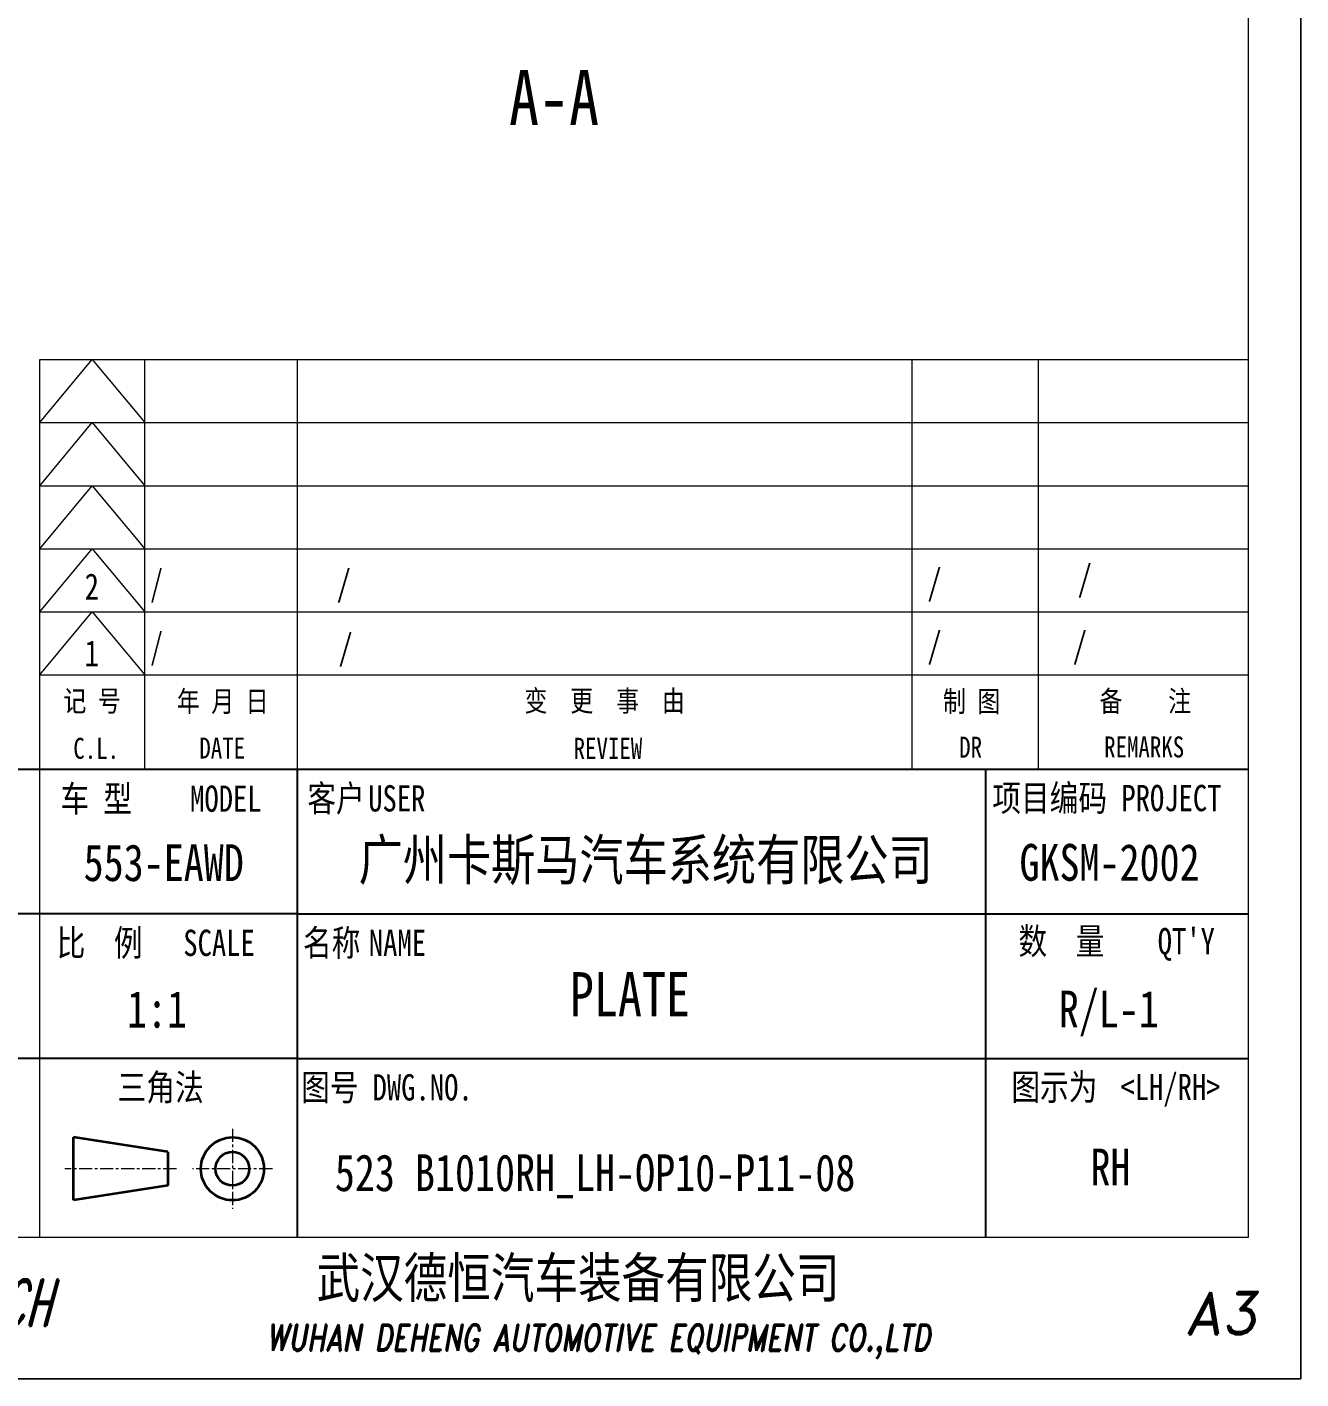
# Model space of a CAD drawing. Header units: millimetres. Extents: x -50043 to 104182, y -50696 to 36662.
# Drawn here: x -46280.9 to -46159.6, y 35772.4 to 35901.1 of the extents above; entities that cross this region are included whole.
import ezdxf
from ezdxf.enums import TextEntityAlignment as Align

# ---------------------------------------------------------------- set-up
doc = ezdxf.new("R2010")
doc.units = ezdxf.units.MM
doc.header["$LTSCALE"] = 0.5
doc.linetypes.add('AM_ISO08W050x2', pattern=[9, 6, -0.75, 1.5, -0.75])
doc.linetypes.add('CENTER', pattern=[2, 1.25, -0.25, 0.25, -0.25])
doc.layers.add('中心线', color=2, linetype='AM_ISO08W050x2', lineweight=18)
doc.layers.add('图框', color=7, linetype='Continuous', lineweight=18)
for name, color, linetype in [('图\\M+19E79\\M+195B6\\M+18E9A', 7, 'Continuous'), ('图号', 7, 'Continuous'), ('图名', 7, 'Continuous'), ('数量', 7, 'Continuous'), ('车型', 7, 'Continuous')]:
    doc.layers.add(name, color=color, linetype=linetype)
doc.layers.add('打印', color=7, linetype='Continuous', lineweight=15, plot=False)
doc.layers.add('打印-禁用', color=7, linetype='Continuous', lineweight=15, plot=False)
doc.styles.add('国标', font='simfang.ttf', dxfattribs={"width": 0.8})
doc.styles.add('标题\\M+18E9A', font='romand.shx', dxfattribs={"oblique": 10, "bigfont": 'bigfont.shx'})

# ---------------------------------------------------------------- blocks, each defined once
blk = doc.blocks.new('GZDEH零件A3图框V01版')
at = {"layer": '中心线', "color": 1, "linetype": 'CENTER', "lineweight": 5, "ltscale": 2}
for p, q in [((3175.82, -1822.66), (3175.82, -1830.26)), ((3170.49, -1826.46), (3159.89, -1826.46)), ((3179.62, -1826.46), (3172.02, -1826.46))]:
    blk.add_line(p, q, dxfattribs=at)
at = {"layer": '图\\M+19E79\\M+195B6\\M+18E9A', "color": 7}
blk.add_line((3272.49, -1788.46), (3092.49, -1788.46), dxfattribs=at)
at = {"layer": '图\\M+19E79\\M+195B6\\M+18E9A', "color": 9}
for p, q in [((3272.49, -1788.46), (3092.49, -1788.46)), ((3181.99, -1788.46), (3181.99, -1832.96)), ((3247.49, -1788.46), (3247.49, -1832.96)), ((3181.99, -1802.21), (3092.49, -1802.21)), ((3181.99, -1802.21), (3272.49, -1802.21)), ((3181.99, -1815.96), (3092.49, -1815.96)), ((3181.99, -1815.96), (3272.49, -1815.96))]:
    blk.add_line(p, q, dxfattribs=at)
at = {"layer": '图框', "linetype": 'Continuous'}
for p, q in [((3272.49, -1832.96), (3272.49, -1554.46)), ((3157.49, -1749.46), (3272.49, -1749.46)), ((3157.49, -1832.96), (3157.49, -1749.46)), ((2882.49, -1832.96), (3272.49, -1832.96))]:
    blk.add_line(p, q, dxfattribs=at)
at = {"layer": '图框', "color": 9}
for p, q in [((3157.49, -1755.46), (3162.49, -1749.46)), ((3162.49, -1749.46), (3167.49, -1755.46)), ((3167.49, -1788.46), (3167.49, -1749.46)), ((3240.49, -1788.46), (3240.49, -1749.46)), ((3252.49, -1749.46), (3252.49, -1788.46)), ((3157.49, -1755.46), (3272.49, -1755.46)), ((3157.49, -1761.46), (3162.49, -1755.46)), ((3162.49, -1755.46), (3167.49, -1761.46)), ((3157.49, -1761.46), (3272.49, -1761.46)), ((3157.49, -1767.46), (3162.49, -1761.46)), ((3162.49, -1761.46), (3167.49, -1767.46)), ((3157.49, -1767.46), (3272.49, -1767.46)), ((3157.49, -1773.46), (3162.49, -1767.46)), ((3162.49, -1767.46), (3167.49, -1773.46)), ((3157.49, -1773.46), (3272.49, -1773.46)), ((3157.49, -1779.46), (3162.49, -1773.46)), ((3162.49, -1773.46), (3167.49, -1779.46)), ((3157.49, -1779.46), (3272.49, -1779.46))]:
    blk.add_line(p, q, dxfattribs=at)
at = {"layer": '图框', "color": 9, "linetype": 'Continuous'}
blk.add_line((3181.99, -1749.46), (3181.99, -1832.96), dxfattribs=at)
at = {"layer": '图框', "color": 2, "linetype": 'ByBlock', "lineweight": 35}
for p, q in [((3169.69, -1824.86), (3160.69, -1823.46)), ((3160.69, -1829.46), (3160.69, -1823.46)), ((3169.69, -1824.86), (3169.69, -1828.06)), ((3169.69, -1828.06), (3160.69, -1829.46))]:
    blk.add_line(p, q, dxfattribs=at)
for radius in [3, 1.6]:
    blk.add_circle((3175.82, -1826.46), radius, dxfattribs=at)
at = {"layer": '打印-禁用', "linetype": 'Continuous'}
for p, q in [((3277.49, -1846.46), (3277.49, -1549.46)), ((2857.49, -1846.46), (3277.49, -1846.46))]:
    blk.add_line(p, q, dxfattribs=at)
at = {"layer": '图\\M+19E79\\M+195B6\\M+18E9A', "color": 9, "style": '国标', "width": 0.8}
for s, p in [('车 型', (3162.87, -1791.2)), ('MODEL', (3175.2, -1791.24))]:
    blk.add_text(s, height=2.5, dxfattribs=at).set_placement(p, align=Align.MIDDLE)
for s, p in [('客户', (3185.68, -1792.46)), ('USER', (3191.46, -1792.46))]:
    blk.add_text(s, height=2.5, dxfattribs=at).set_placement(p, align=Align.CENTER)
for s, p in [('项目编码 PROJECT', (3248.13, -1792.43)), ('比  例\u3000', (3159.1, -1806.21)), ('名称\u3000', (3182.54, -1806.21)), ('数  量', (3250.61, -1806.05)), ("QT'Y ", (3263.86, -1806.05)), ('SCALE', (3171.15, -1806.21)), ('NAME', (3188.8, -1806.21)), ('三角法', (3164.9, -1819.96)), ('图号', (3182.36, -1819.96)), ('DWG.NO.', (3189.16, -1819.96)), ('图示为', (3249.94, -1819.93)), ('<LH/RH>', (3260.31, -1819.93))]:
    blk.add_text(s, height=2.5, dxfattribs=at).set_placement(p)
at = {"layer": '图\\M+19E79\\M+195B6\\M+18E9A', "color": 7, "lineweight": -3, "style": '国标', "width": 0.8}
blk.add_text('武汉德恒汽车装备有限公司', height=3.8, dxfattribs=at).set_placement((3183.83, -1838.73))
at = {"layer": '图\\M+19E79\\M+195B6\\M+18E9A', "color": 7, "style": '标题\\M+18E9A'}
for s, height, oblique, width, p in [('DEH-TECH', 4.4, 15, 0.6, (3149.16, -1839.21)), ('WUHAN DEHENG AUTOMOTIVE EQUIPMENT CO.,LTD ', 2.5, 10, 0.75, (3211.26, -1842.9))]:
    blk.add_text(s, height=height, dxfattribs=dict(at, oblique=oblique, width=width)).set_placement(p, align=Align.MIDDLE)
at = {"layer": '图\\M+19E79\\M+195B6\\M+18E9A', "color": 7, "style": '标题\\M+18E9A', "oblique": 10}
blk.add_text('A3', height=4, dxfattribs=at).set_placement((3269.91, -1840.2), align=Align.MIDDLE)
at = {"layer": '图框', "color": 9, "style": '国标', "width": 0.8}
for s, p in [('记 号', (3162.47, -1782.94)), ('年 月 日', (3174.9, -1782.98)), ('变  更  事  由', (3211.24, -1782.93)), ('C.L.', (3162.86, -1787.45)), ('DATE', (3174.85, -1787.42)), ('REVIEW', (3211.55, -1787.45))]:
    blk.add_text(s, height=2, dxfattribs=at).set_placement(p, align=Align.CENTER)
for s, p in [('制 图', (3246.15, -1781.95)), ('备    注', (3262.68, -1781.92)), ('DR', (3246.06, -1786.34)), ('REMARKS', (3262.57, -1786.32))]:
    blk.add_text(s, height=2, dxfattribs=at).set_placement(p, align=Align.MIDDLE)
blk = doc.blocks.new('DEH A3')
at = {"layer": '图框'}
blk.add_blockref('GZDEH零件A3图框V01版', (-2857.49, 1846.46), dxfattribs=at)

msp = doc.modelspace()

# ---------------------------------------------------------------- linework, layer by layer
at = {"layer": '打印'}
msp.add_lwpolyline([(-46579.646, 36069.417), (-46159.646, 36069.417), (-46159.646, 35772.417), (-46579.646, 35772.417)], close=True, dxfattribs=at)

# ---------------------------------------------------------------- block references
at = {"layer": '图框'}
msp.add_blockref('DEH A3', (-46579.646, 35772.417), dxfattribs=at)

# ---------------------------------------------------------------- texts
at = {"layer": '图\\M+19E79\\M+195B6\\M+18E9A', "color": 3, "style": '国标'}
for s, height, width, p in [('/', 2.5, 0.8, (-46180.901, 35847.359)), ('2', 2.5, 0.8, (-46275.368, 35846.574)), ('/', 2.5, 0.705904, (-46269.136, 35846.889)), ('/', 2.5, 0.8, (-46251.401, 35846.889)), ('/', 2.5, 0.8, (-46195.196, 35846.988)), ('/', 2.5, 0.705904, (-46269.136, 35840.889)), ('/', 2.5, 0.8, (-46251.229, 35840.805)), ('/', 2.5, 0.8, (-46195.196, 35840.988)), ('/', 2.5, 0.8, (-46181.364, 35840.999)), ('1', 2.5, 0.8, (-46275.379, 35840.214)), ('广州卡斯马汽车系统有限公司', 3.85, 0.8, (-46249.301, 35819.898)), ('GKSM-2002', 3.5, 0.8, (-46186.429, 35819.827)), ('1:1', 3.5, 0.8, (-46271.345, 35805.85))]:
    msp.add_text(s, height=height, dxfattribs=dict(at, width=width)).set_placement(p)
at = {"layer": '图\\M+19E79\\M+195B6\\M+18E9A', "color": 3, "style": '国标', "width": 0.8}
msp.add_text('RH', height=3.5, dxfattribs=at).set_placement((-46177.774, 35790.834), align=Align.CENTER)
at = {"layer": '图号', "color": 3, "style": '国标', "width": 0.8}
msp.add_text('523 B1010RH_LH-OP10-P11-08', height=3.5, dxfattribs=at).set_placement((-46251.566, 35790.291))
at = {"layer": '图名', "color": 3, "style": '国标', "width": 0.8}
msp.add_text('PLATE', height=4.2, dxfattribs=at).set_placement((-46223.494, 35806.931), align=Align.CENTER)
at = {"layer": '数量', "color": 3, "style": '国标', "width": 0.8}
msp.add_text('R/L-1', height=3.5, dxfattribs=at).set_placement((-46177.928, 35805.866), align=Align.CENTER)
at = {"layer": '车型', "color": 3, "style": '国标', "width": 0.8}
for s, height, p in [('A-A', 5.25, (-46230.712, 35891.74)), ('553-EAWD', 3.5, (-46267.851, 35819.798))]:
    msp.add_text(s, height=height, dxfattribs=at).set_placement(p, align=Align.CENTER)

doc.saveas('drawing.dxf')
